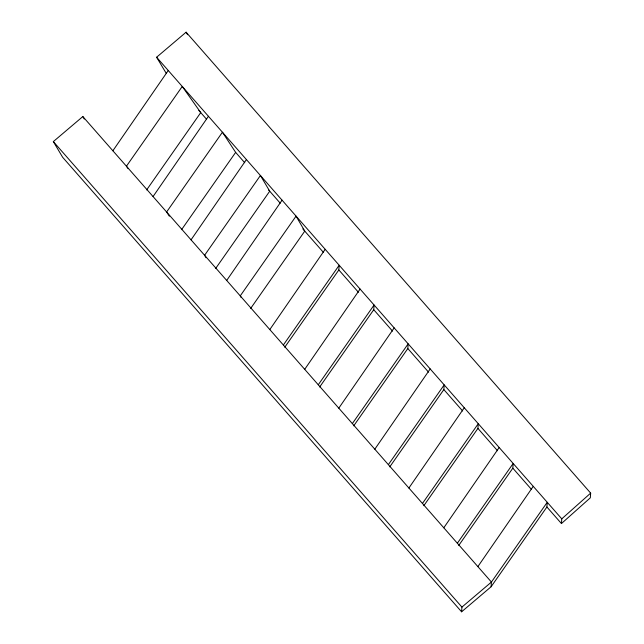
<?xml version="1.0" encoding="UTF-8"?>
<svg xmlns="http://www.w3.org/2000/svg" width="644" height="644" viewBox="0 0 644 644"><rect width="100%" height="100%" fill="white"/><g stroke="black" fill="none" stroke-linecap="round" stroke-linejoin="round"><path stroke-width="0.97" d="M284.753 347.245L338.841 269.949L339.179 265.248L283.36 345.007M319.657 387.012L373.745 309.716L374.084 305.006L318.265 384.774M353.733 425.837L407.821 348.541L408.159 343.832L352.34 423.599M389.757 466.876L443.845 389.58L444.183 384.879L388.364 464.638M461.595 611.8L461.933 607.099L53.339 141.591L82.835 116.556L491.428 582.055L491.09 586.764L461.595 611.8L62.653 157.289L53.339 141.591M423.833 505.701L477.92 428.405L478.259 423.704L422.448 503.463M458.737 545.468L512.825 468.172L513.163 463.471L457.353 543.23M491.09 586.764L546.901 506.997L547.239 502.288L491.428 582.055L461.933 607.099M546.901 506.997L561.439 523.556L561.777 518.847L590.661 493.111L186.1 32.2L156.605 57.236L166.16 73.215M590.661 493.111L590.323 497.82L561.439 523.556M112.869 150.768L168.245 70.502M153.055 196.557L208.439 116.29M191.043 239.834L246.419 159.567M226.696 280.446L282.072 200.179M269.804 329.567L325.18 249.3M304.709 369.334L360.085 289.067M338.792 408.159L394.168 327.893M374.808 449.198L430.192 368.932M408.892 488.023L464.268 407.757M443.796 527.79L499.172 447.524M477.872 566.615L533.248 486.349M146.655 189.908L200.743 112.611L182.244 86.449L126.425 166.216L128.164 168.664M181.56 229.675L235.648 152.378L222.43 132.229L166.611 211.997L169.364 216.199M215.635 268.5L269.723 191.204L260.418 175.506L204.599 255.274L206.072 257.753M250.669 308.42L304.765 231.124L296.063 216.126L240.244 295.886L241.21 297.552M156.605 57.236L561.777 518.847M198.835 110.438L206.619 119.317M235.648 152.378L244.712 162.715M268.451 189.755L280.245 203.19M302.857 228.95L323.554 252.529M338.841 269.949L358.442 292.287M373.745 309.716L392.534 331.121M407.821 348.541L428.558 372.16M443.845 389.58L462.634 410.985M477.92 428.405L497.53 450.744M512.825 468.172L531.614 489.577M186.1 32.2L187.605 34.72M82.835 116.556L84.308 119.027"/></g></svg>
